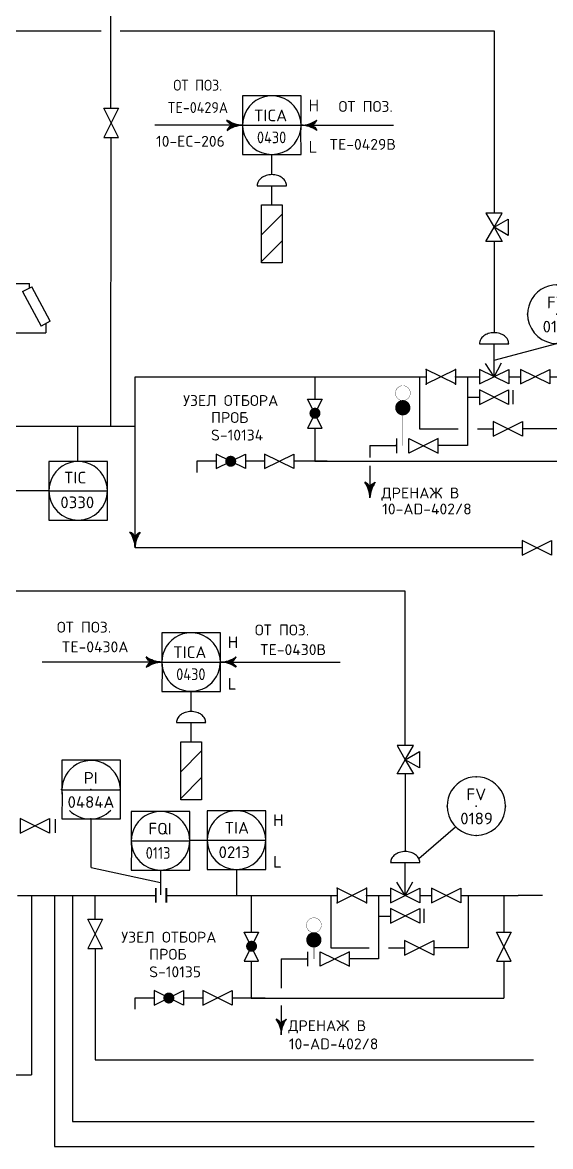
# Model space of a CAD drawing. Extents: x 78 to 490, y 181 to 404.
# Drawn here: x 352.19 to 358.5, y 194.76 to 208.19 of the extents above; entities that cross this region are included whole.
import ezdxf
from ezdxf.enums import TextEntityAlignment as Align

# ---------------------------------------------------------------- set-up
doc = ezdxf.new("R2010")
doc.units = 0
doc.linetypes.add('DASH', pattern=[0.15625, 0.09375, -0.0625])
doc.linetypes.add('SDASH', pattern=[0.09375, 0.046875, -0.046875])
doc.layers.get('0').update_dxf_attribs({"linetype": 'CONTINUOUS'})
for name, color, linetype in [('IN-ATTRIBS', 7, 'CONTINUOUS'), ('IN-INST-TAP', 7, 'CONTINUOUS'), ('IN-INSTRUMENT', 7, 'SDASH'), ('IN-MAJ-PROC', 7, 'CONTINUOUS'), ('IN-MIN-PROC', 7, 'CONTINUOUS'), ('IN-PNEUMATIC', 7, 'CONTINUOUS')]:
    doc.layers.add(name, color=color, linetype=linetype)
doc.styles.add('ATTRIBS', font='SIMPLEX', dxfattribs={"width": 0.8, "height": 0.125})
doc.styles.add('NARROW', font='simplex', dxfattribs={"width": 0.75, "height": 0.1})
doc.styles.add('S1', font='simplex.shx')
doc.styles.add('SIMPLEX', font='SIMPLEX.shx')

# ---------------------------------------------------------------- blocks, each defined once
blk = doc.blocks.new('BUBTEXT')
at = {"layer": 'IN-ATTRIBS'}
for p in [(0, 0.25), (-0.25, 0), (0, 0), (0.25, 0), (0, -0.25)]:
    blk.add_point(p, dxfattribs=at)
at = {"layer": 'IN-ATTRIBS', "flags": 1}
for tag, style, width, p in [('IDNUM', 'ATTRIBS', 0.8, (0.0087, 0.5838)), ('DWGNO', 'ATTRIBS', 0.8, (0.0029, 0.4474)), ('FILENO', 'ATTRIBS', 0.8, (-0.003, 0.3111)), ('LOC', 'ATTRIBS', 0.8, (-0.0799, -0.422)), ('SIG', 'ATTRIBS', 0.8, (-0.0872, -0.5633)), ('INSTALL', 'ATTRIBS', 0.8, (-0.0872, -0.6994)), ('SERV', 'ATTRIBS', 0.8, (-0.0834, -0.8376)), ('DATE', 'ATTRIBS', 0.8, (-0.0881, -0.9694)), ('DES', 'NARROW', 0.75, (-0.0866, -1.1017)), ('CSYS', 'NARROW', 0.75, (-0.0866, -1.2425))]:
    blk.add_attdef(tag, text='', height=0.1, dxfattribs=dict(at, style=style, width=width)).set_placement(p, align=Align.CENTER)
at = {"layer": 'IN-ATTRIBS', "style": 'ATTRIBS', "flags": 1}
blk.add_attdef('SYSCDI', text='', height=0.1, dxfattribs=at).set_placement((-0.3125, 0.3125), align=Align.RIGHT)
at = {"layer": 'IN-ATTRIBS', "style": 'S1'}
for tag, p in [('XT', (0.3241, 0.2568)), ('A1', (0.3233, 0.1153)), ('A2', (0.3233, -0.0347)), ('A3', (0.3233, -0.1847)), ('RES', (0.3233, -0.3422))]:
    blk.add_attdef(tag, p, '', height=0.1, dxfattribs=at)
at = {"layer": 'IN-ATTRIBS', "style": 'ATTRIBS'}
blk.add_attdef('SYSCDV', text='', height=0.1, dxfattribs=at).set_placement((-0.3125, 0.1411), align=Align.RIGHT)
at = {"layer": 'IN-ATTRIBS', "style": 'S1'}
for tag, p in [('INSTTYPE', (-0.0002, 0.0499)), ('TAGNUM', (0.0019, -0.1561)), ('MD', (0.4017, -0.5655)), ('SZ', (0.4017, -0.6963))]:
    blk.add_attdef(tag, text='', height=0.1, dxfattribs=at).set_placement(p, align=Align.CENTER)
blk = doc.blocks.new('PE2')
for points in [[(0, 0, 0.150368), (0.188, 0.062, 0.150368)], [(0.125, 0, 0.206864), (0.188, 0.062, 0.206864)], [(0.125, 0, -0.206864), (0.188, -0.062, -0.206864)]]:
    blk.add_lwpolyline(points, format="xyb")
blk.add_arc((-0.008, -0.336), 0.336, 54.4623, 88.6678)
for points in [[(0, 0), (0.125, 0), (0.04, 0.003), (0.141, 0.008)], [(0, 0), (0.125, 0), (0.04, -0.003), (0.141, -0.008)], [(0.04, 0.003), (0.141, 0.008), (0.079, 0.011), (0.156, 0.019)], [(0.079, 0.011), (0.156, 0.019), (0.117, 0.024), (0.169, 0.031)], [(0.117, 0.024), (0.169, 0.031), (0.154, 0.041), (0.179, 0.046)], [(0.154, 0.041), (0.179, 0.046), (0.188, 0.062)], [(0.04, -0.003), (0.141, -0.008), (0.079, -0.011), (0.156, -0.019)], [(0.079, -0.011), (0.156, -0.019), (0.117, -0.024), (0.169, -0.031)], [(0.117, -0.024), (0.169, -0.031), (0.154, -0.041), (0.179, -0.046)], [(0.154, -0.041), (0.179, -0.046), (0.188, -0.062)]]:
    blk.add_solid(points)
blk = doc.blocks.new('VALVTEXT')
at = {"layer": 'IN-ATTRIBS'}
for p in [(0, 0.0625), (0, 0), (0.25, 0.0625), (0.25, 0), (0, -0.0625), (0.25, -0.0625)]:
    blk.add_point(p, dxfattribs=at)
at = {"layer": 'IN-ATTRIBS', "style": 'S1', "flags": 1}
for tag, p in [('IDNUM', (0.125, 0.5625)), ('DWGNO', (0.125, 0.4375)), ('FILENO', (0.125, 0.3125))]:
    blk.add_attdef(tag, text='', height=0.1, dxfattribs=at).set_placement(p, align=Align.CENTER)
at = {"layer": 'IN-ATTRIBS', "style": 'S1'}
for tag, p in [('MODE', (0.125, 0.078125)), ('SIZE', (0.125, -0.1875))]:
    blk.add_attdef(tag, text='', height=0.1, dxfattribs=at).set_placement(p, align=Align.CENTER)

msp = doc.modelspace()

# ---------------------------------------------------------------- hatches: boundary and pattern name
h = msp.add_hatch()
h.set_pattern_fill('ANSI31', style=0)
h.set_pattern_definition([(45, (8.8365, 7.6173), (-2.245064, 2.245064), [])])
h.paths.add_polyline_path([(355.047, 206.012), (355.296, 206.012), (355.296, 205.32), (355.047, 205.32)])
h = msp.add_hatch()
h.set_pattern_fill('_U', scale=0.5, angle=45, style=0, pattern_type=0)
h.set_pattern_definition([(45, (8.83655, 7.6173), (-0.3535534, 0.3535534), [])])
h.paths.add_polyline_path([(355.296, 206.012), (355.047, 206.012), (355.047, 205.32), (355.296, 205.32)])
h = msp.add_hatch()
h.set_pattern_fill('ANSI31', style=0)
h.set_pattern_definition([(45, (7.8707, 1.2008), (-2.245064, 2.245064), [])])
h.paths.add_polyline_path([(354.081, 199.595), (354.33, 199.595), (354.33, 198.903), (354.081, 198.903)])
h = msp.add_hatch()
h.set_pattern_fill('_U', scale=0.5, angle=45, style=0, pattern_type=0)
h.set_pattern_definition([(45, (7.8707, 1.2008), (-0.3535534, 0.3535534), [])])
h.paths.add_polyline_path([(354.33, 199.595), (354.081, 199.595), (354.081, 198.903), (354.33, 198.903)])

# ---------------------------------------------------------------- linework, layer by layer
at = {"color": 3, "linetype": 'Continuous'}
for p, q in [((353.246, 207.168), (353.246, 208.301)), ((353.246, 203.366), (353.249, 206.818)), ((352.091, 205.074), (352.274, 205.074)), ((352.274, 205.022), (352.274, 205.074)), ((351.909, 204.482), (352.466, 204.482)), ((352.466, 204.593), (352.466, 204.482)), ((353.535, 201.914), (353.535, 203.959)), ((353.535, 203.959), (357.017, 203.959)), ((357.367, 203.959), (357.654, 203.959)), ((358.004, 203.959), (358.145, 203.959)), ((358.495, 203.959), (359.816, 203.959)), ((351.85, 203.366), (353.535, 203.366)), ((358.165, 201.914), (353.535, 201.914)), ((352.127, 197.758), (353.442, 197.758)), ((352.57, 197.758), (353.784, 197.758)), ((353.909, 197.758), (355.403, 197.758)), ((355.321, 197.758), (355.954, 197.758)), ((356.304, 197.758), (356.592, 197.758)), ((356.942, 197.758), (357.082, 197.758)), ((357.432, 197.758), (358.117, 197.758)), ((358.408, 197.758), (358.117, 197.758))]:
    msp.add_line(p, q, dxfattribs=at)
at = {"color": 7}
for p, q in [((346.868, 208.092), (353.128, 208.092)), ((353.355, 208.092), (357.829, 208.092)), ((355.171, 206.374), (355.171, 206.615)), ((355.171, 206.012), (355.171, 206.242)), ((357.829, 203.959), (357.728, 204.117)), ((357.829, 203.959), (357.92, 204.124)), ((355.684, 203.959), (355.684, 203.692)), ((355.684, 203.342), (355.684, 202.948)), ((354.273, 202.948), (354.273, 202.814)), ((355.684, 202.948), (359.02, 202.948)), ((356.767, 199.551), (356.767, 201.395)), ((354.205, 199.957), (354.205, 200.198)), ((354.205, 199.595), (354.205, 199.826)), ((352.659, 199.021), (353.359, 199.021)), ((353.009, 198.092), (353.84, 197.914)), ((356.767, 197.758), (356.666, 197.917)), ((356.767, 197.758), (356.857, 197.923)), ((354.925, 197.758), (354.925, 197.322)), ((357.947, 197.758), (357.947, 197.322)), ((354.925, 196.972), (354.925, 196.533)), ((357.947, 196.972), (357.947, 196.533)), ((353.533, 196.533), (353.533, 196.399)), ((354.925, 196.533), (357.947, 196.533)), ((352.078, 195.613), (352.295, 195.613))]:
    msp.add_line(p, q, dxfattribs=at)
at = {"linetype": 'Continuous'}
for p, q in [((354.822, 206.965), (353.772, 206.965)), ((354.821, 206.965), (355.521, 206.965)), ((355.521, 206.965), (356.628, 206.965)), ((352.845, 203.366), (352.845, 202.945)), ((356.665, 203.135), (356.652, 203.135)), ((352.504, 202.595), (348.706, 202.595)), ((352.504, 202.595), (353.204, 202.595)), ((353.856, 200.548), (352.422, 200.548)), ((353.855, 200.548), (354.555, 200.548)), ((354.555, 200.548), (355.988, 200.548)), ((353.49, 198.412), (354.19, 198.412)), ((354.19, 198.421), (355.098, 198.421)), ((353.84, 198.062), (353.84, 197.766)), ((352.295, 197.758), (352.295, 195.613)), ((355.602, 197), (355.59, 197))]:
    msp.add_line(p, q, dxfattribs=at)
at = {"color": 2}
for p, q in [((354.996, 206.242), (355.346, 206.242)), ((357.654, 204.353), (358.004, 204.353)), ((357.829, 203.959), (357.829, 204.353)), ((358.145, 204.047), (358.145, 203.872)), ((358.495, 203.872), (358.145, 204.047)), ((358.145, 203.872), (358.495, 204.047)), ((358.495, 204.047), (358.495, 203.872)), ((358.003, 203.628), (357.653, 203.803)), ((357.653, 203.803), (357.653, 203.628)), ((357.653, 203.628), (358.003, 203.803)), ((358.003, 203.803), (358.003, 203.628)), ((357.511, 203.713), (357.653, 203.713)), ((358.057, 203.631), (358.057, 203.799)), ((356.665, 203.047), (356.665, 203.222)), ((354.03, 199.826), (354.38, 199.826)), ((352.585, 198.508), (352.585, 198.671)), ((356.592, 198.152), (356.942, 198.152)), ((356.767, 197.758), (356.767, 198.152)), ((357.432, 197.671), (357.082, 197.846)), ((357.082, 197.671), (357.432, 197.846)), ((357.082, 197.846), (357.082, 197.671)), ((357.432, 197.846), (357.432, 197.671)), ((356.448, 197.512), (356.59, 197.512)), ((356.59, 197.427), (356.94, 197.602)), ((356.94, 197.427), (356.59, 197.602)), ((356.59, 197.602), (356.59, 197.427)), ((356.94, 197.602), (356.94, 197.427)), ((356.994, 197.431), (356.994, 197.599)), ((355.602, 196.912), (355.602, 197.087))]:
    msp.add_line(p, q, dxfattribs=at)
at = {"color": 6}
for p, q in [((352.188, 204.976), (352.299, 205.035)), ((352.521, 204.623), (352.299, 205.035)), ((352.188, 204.976), (352.411, 204.563)), ((352.521, 204.623), (352.411, 204.563))]:
    msp.add_line(p, q, dxfattribs=at)
at = {"color": 5, "linetype": 'Continuous'}
for p, q in [((356.938, 203.959), (356.938, 203.334)), ((357.511, 203.959), (357.511, 203.266)), ((356.938, 203.334), (357.4, 203.334)), ((357.511, 203.266), (357.511, 203.135)), ((357.631, 203.334), (357.82, 203.334)), ((358.583, 203.334), (358.17, 203.334)), ((356.345, 203.135), (356.345, 202.994)), ((356.345, 203.135), (356.658, 203.135)), ((357.511, 203.135), (357.161, 203.135)), ((356.345, 202.892), (356.345, 202.51)), ((353.058, 197.476), (353.058, 197.758)), ((355.875, 197.758), (355.875, 197.133)), ((356.448, 197.758), (356.448, 197.065)), ((357.52, 197.758), (357.52, 197.133)), ((353.058, 197.126), (353.058, 195.795)), ((355.875, 197.133), (356.337, 197.133)), ((356.448, 197.13), (356.448, 197)), ((356.568, 197.133), (356.757, 197.133)), ((357.52, 197.133), (357.107, 197.133)), ((355.283, 197), (355.595, 197)), ((355.283, 197), (355.283, 196.652)), ((356.448, 197), (356.099, 197)), ((355.283, 196.444), (355.283, 196.092)), ((353.058, 195.795), (358.302, 195.795))]:
    msp.add_line(p, q, dxfattribs=at)
at = {"color": 7, "linetype": 'Continuous'}
for p, q in [((354.504, 202.948), (354.273, 202.948)), ((355.085, 202.948), (354.854, 202.948)), ((355.832, 202.948), (355.435, 202.948)), ((353.764, 196.533), (353.533, 196.533)), ((354.345, 196.533), (354.114, 196.533)), ((355.092, 196.533), (354.695, 196.533))]:
    msp.add_line(p, q, dxfattribs=at)
at = {"color": 5}
for p, q in [((352.57, 197.758), (352.57, 194.758)), ((352.785, 197.758), (352.785, 195.058)), ((352.785, 195.058), (358.307, 195.058)), ((352.57, 194.758), (358.307, 194.758))]:
    msp.add_line(p, q, dxfattribs=at)
for points in [[(355.521, 206.911), (355.521, 207.315), (354.821, 207.315), (354.821, 206.911)], [(354.821, 206.911), (354.821, 206.615), (355.521, 206.615), (355.517, 206.911)], [(353.204, 202.541), (353.204, 202.945), (352.504, 202.945), (352.504, 202.541)], [(352.504, 202.541), (352.504, 202.245), (353.204, 202.245), (353.204, 202.541)], [(354.555, 200.494), (354.555, 200.898), (353.855, 200.898), (353.855, 200.494)], [(353.86, 200.494), (353.855, 200.198), (354.555, 200.198), (354.555, 200.494)], [(353.359, 198.97), (353.359, 199.374), (352.659, 199.374), (352.659, 198.97)], [(352.663, 198.97), (352.659, 198.674), (353.359, 198.674), (353.359, 198.97)], [(354.19, 198.358), (354.19, 198.762), (353.49, 198.762), (353.49, 198.358)], [(355.098, 198.367), (355.098, 198.771), (354.398, 198.771), (354.398, 198.367)], [(353.494, 198.358), (353.49, 198.062), (354.19, 198.062), (354.19, 198.358)], [(354.398, 198.367), (354.398, 198.071), (355.098, 198.071), (355.098, 198.367)]]:
    msp.add_lwpolyline(points)
at = {"color": 2}
for points in [[(353.338, 206.818), (353.163, 207.168), (353.338, 207.168), (353.163, 206.818)], [(357.017, 203.872), (357.367, 204.047), (357.367, 203.872), (357.017, 204.047)], [(357.654, 203.872), (358.004, 204.047), (358.004, 203.872), (357.654, 204.047)], [(355.771, 203.342), (355.596, 203.692), (355.771, 203.692), (355.596, 203.342)], [(357.82, 203.247), (358.17, 203.422), (358.17, 203.247), (357.82, 203.422)], [(356.811, 203.222), (357.161, 203.047), (357.161, 203.222), (356.811, 203.047)], [(354.504, 202.86), (354.854, 203.035), (354.854, 202.86), (354.504, 203.035)], [(355.085, 202.86), (355.435, 203.035), (355.435, 202.86), (355.085, 203.035)], [(358.165, 201.827), (358.515, 202.002), (358.515, 201.827), (358.165, 202.002)], [(352.162, 198.504), (352.512, 198.679), (352.512, 198.504), (352.162, 198.679)], [(355.954, 197.671), (356.304, 197.846), (356.304, 197.671), (355.954, 197.846)], [(356.592, 197.671), (356.942, 197.846), (356.942, 197.671), (356.592, 197.846)], [(353.146, 197.126), (352.971, 197.476), (353.146, 197.476), (352.971, 197.126)], [(355.013, 196.972), (354.838, 197.322), (355.013, 197.322), (354.838, 196.972)], [(356.757, 197.046), (357.107, 197.221), (357.107, 197.046), (356.757, 197.221)], [(358.034, 196.972), (357.859, 197.322), (358.034, 197.322), (357.859, 196.972)], [(355.749, 197.087), (356.099, 196.912), (356.099, 197.087), (355.749, 196.912)], [(353.764, 196.446), (354.114, 196.621), (354.114, 196.446), (353.764, 196.621)], [(354.345, 196.446), (354.695, 196.621), (354.695, 196.446), (354.345, 196.621)]]:
    msp.add_lwpolyline(points, close=True, dxfattribs=at)
for points in [[(355.346, 206.242, 0.126822), (355.334, 206.29, 0.10607), (355.295, 206.335, 0.085783), (355.24, 206.363, 0.075445), (355.171, 206.374, 0.075445), (355.102, 206.363, 0.085783), (355.048, 206.335, 0.10607), (355.009, 206.29, 0.126822), (354.996, 206.242)], [(358.004, 204.353, 0.126822), (357.992, 204.401, 0.10607), (357.953, 204.446, 0.085783), (357.898, 204.474, 0.075445), (357.829, 204.484, 0.075445), (357.76, 204.474, 0.085783), (357.706, 204.446, 0.10607), (357.667, 204.401, 0.126822), (357.654, 204.353)], [(354.38, 199.826, 0.126822), (354.368, 199.874, 0.10607), (354.329, 199.919, 0.085783), (354.274, 199.947, 0.075445), (354.205, 199.957, 0.075445), (354.136, 199.947, 0.085783), (354.082, 199.919, 0.10607), (354.043, 199.874, 0.126822), (354.03, 199.826)], [(356.942, 198.152, 0.126822), (356.929, 198.2, 0.10607), (356.891, 198.245, 0.085783), (356.836, 198.273, 0.075445), (356.767, 198.283, 0.075445), (356.698, 198.273, 0.085783), (356.643, 198.245, 0.10607), (356.604, 198.2, 0.126822), (356.592, 198.152)]]:
    msp.add_lwpolyline(points, format="xyb", dxfattribs=at)
at = {"color": 7}
for points in [[(355.047, 206.012), (355.296, 206.012), (355.296, 205.32), (355.047, 205.32)], [(357.829, 205.745), (357.927, 205.914), (357.731, 205.914)], [(357.829, 205.745), (357.999, 205.843), (357.999, 205.647)], [(357.829, 205.745), (357.927, 205.575), (357.731, 205.575)], [(354.081, 199.595), (354.33, 199.595), (354.33, 198.903), (354.081, 198.903)], [(356.767, 199.381), (356.865, 199.551), (356.669, 199.551)], [(356.767, 199.381), (356.865, 199.211), (356.669, 199.211)], [(356.767, 199.381), (356.936, 199.479), (356.936, 199.283)]]:
    msp.add_lwpolyline(points, close=True, dxfattribs=at)
at = {"color": 2}
for points, const_width in [([(356.827, 203.763, 1), (356.649, 203.763, 1)], 0.0035), ([(356.827, 203.763, 1), (356.649, 203.763, 1)], 0.0035), ([(356.827, 203.763, 1), (356.649, 203.763, 1)], 0.0035), ([(356.827, 203.763, 1), (356.649, 203.763, 1)], 0.0035), ([(356.783, 203.588, 1), (356.692, 203.588, 1)], 0.091), ([(356.783, 203.588, 1), (356.692, 203.588, 1)], 0.091), ([(356.783, 203.588, 1), (356.692, 203.588, 1)], 0.091), ([(356.783, 203.588, 1), (356.692, 203.588, 1)], 0.091), ([(355.654, 203.522, 1), (355.72, 203.522, 1)], 0.0656), ([(354.646, 202.948, 1), (354.712, 202.948, 1)], 0.0656), ([(355.763, 197.403, 1), (355.585, 197.403, 1)], 0.0035), ([(355.763, 197.403, 1), (355.585, 197.403, 1)], 0.0035), ([(355.763, 197.403, 1), (355.585, 197.403, 1)], 0.0035), ([(355.763, 197.403, 1), (355.585, 197.403, 1)], 0.0035), ([(355.719, 197.228, 1), (355.628, 197.228, 1)], 0.091), ([(355.719, 197.228, 1), (355.628, 197.228, 1)], 0.091), ([(355.719, 197.228, 1), (355.628, 197.228, 1)], 0.091), ([(355.719, 197.228, 1), (355.628, 197.228, 1)], 0.091), ([(354.896, 197.152, 1), (354.961, 197.152, 1)], 0.0656), ([(353.906, 196.533, 1), (353.972, 196.533, 1)], 0.0656)]:
    msp.add_lwpolyline(points, format="xyb", close=True, dxfattribs=dict(at, const_width=const_width))
for points, const_width in [([(356.738, 203.5), (356.738, 203.135)], 0.007), ([(353.784, 197.846), (353.784, 197.671)], 0.021), ([(353.909, 197.846), (353.909, 197.671)], 0.021), ([(355.675, 197.182), (355.675, 197)], 0.007)]:
    msp.add_lwpolyline(points, dxfattribs=dict(at, const_width=const_width))
for centre, radius, start, end in [((355.171, 206.965), 0.35, 351.1529, 188.8471), ((355.171, 206.965), 0.35, 188.8471, 351.1529), ((358.58, 204.706), 0.35, 351.1529, 188.8471), ((358.58, 204.706), 0.35, 188.8471, 351.1529), ((352.854, 202.595), 0.35, 351.1529, 188.8471), ((352.854, 202.595), 0.35, 180, 360), ((354.205, 200.548), 0.35, 351.1529, 188.8471), ((354.205, 200.548), 0.349, 179.9086, 0.0914), ((353.009, 199.021), 0.35, 4.3924, 188.4257), ((357.617, 198.827), 0.35, 351.1529, 188.8471), ((352.997, 199.024), 0.35, 225.0975, 315.0208), ((353.84, 198.412), 0.35, 351.1529, 188.8471), ((354.748, 198.421), 0.35, 351.1529, 188.8471), ((357.617, 198.827), 0.35, 188.8471, 351.1529), ((353.84, 198.412), 0.35, 180, 0), ((354.748, 198.421), 0.35, 180, 0)]:
    msp.add_arc(centre, radius, start, end)
at = {"layer": 'IN-INST-TAP'}
msp.add_line((354.748, 198.071), (354.748, 197.758), dxfattribs=at)
at = {"layer": 'IN-MAJ-PROC'}
for p, q in [((357.829, 204.156), (358.58, 204.356)), ((352.392, 203.366), (352.491, 203.366)), ((356.767, 201.395), (351.85, 201.395)), ((356.929, 198.2), (357.369, 198.58))]:
    msp.add_line(p, q, dxfattribs=at)
at = {"layer": 'IN-MIN-PROC'}
msp.add_line((353.009, 198.092), (353.009, 198.674), dxfattribs=at)
at = {"layer": 'IN-PNEUMATIC'}
for p, q in [((357.829, 208.092), (357.829, 205.914)), ((357.829, 205.575), (357.829, 204.484)), ((356.767, 199.211), (356.767, 198.283))]:
    msp.add_line(p, q, dxfattribs=at)

# ---------------------------------------------------------------- block references
at = {"color": 5, "linetype": 'Continuous', "rotation": 90}
msp.add_blockref('PE2', (356.345, 202.51), dxfattribs=at)
at = {"color": 3, "linetype": 'Continuous', "rotation": 90}
msp.add_blockref('PE2', (353.535, 201.914), dxfattribs=at)
at = {"color": 5, "linetype": 'Continuous', "xscale": -1, "rotation": 270}
msp.add_blockref('PE2', (355.283, 196.092), dxfattribs=at)
at = {"layer": 'IN-INSTRUMENT', "xscale": 1.4, "yscale": 1.4, "zscale": 1.4}
for p, values in [((358.58, 204.706), {'INSTTYPE': 'FV', 'TAGNUM': '0112'}), ((353.005, 199.024), {'INSTTYPE': 'PI', 'TAGNUM': '0484A'}), ((357.617, 198.827), {'INSTTYPE': 'FV', 'TAGNUM': '0189'})]:
    msp.add_blockref('BUBTEXT', p, dxfattribs=at).add_auto_attribs(values)
at = {"layer": 'IN-MAJ-PROC', "xscale": -1}
for p in [(354.822, 206.965), (353.856, 200.548)]:
    msp.add_blockref('PE2', p, dxfattribs=at)
at = {"layer": 'IN-MAJ-PROC'}
for p in [(355.521, 206.965), (354.555, 200.548)]:
    msp.add_blockref('PE2', p, dxfattribs=at)
at = {"layer": 'IN-MAJ-PROC', "xscale": 1.4, "yscale": 1.4, "zscale": 1.4}
for p in [(357.017, 203.959), (355.954, 197.758)]:
    msp.add_blockref('VALVTEXT', p, dxfattribs=at)

# ---------------------------------------------------------------- texts
at = {"color": 1, "linetype": 'Continuous', "style": 'SIMPLEX', "width": 0.9}
for s, p in [('ОТ ПОЗ.', (354.285, 207.378)), ('TE-0429A', (354.285, 207.111))]:
    msp.add_text(s, height=0.13, dxfattribs=at).set_placement(p, align=Align.CENTER)
at = {"color": 1, "linetype": 'Continuous', "style": 'SIMPLEX'}
for s, p in [('ОТ ПОЗ.', (356.293, 207.124)), ('10-EC-206', (354.197, 206.708)), ('TE-0429B', (356.257, 206.671)), ('ОТ ПОЗ.', (352.924, 200.9)), ('ОТ ПОЗ.', (355.292, 200.867)), ('TE-0430A', (353.056, 200.665)), ('TE-0430B', (355.424, 200.632))]:
    msp.add_text(s, height=0.13, dxfattribs=at).set_placement(p, align=Align.CENTER)
for s, p in [('УЗЕЛ ОТБОРА', (354.11, 203.609)), ('ПРОБ', (354.443, 203.406)), ('S-10134', (354.443, 203.196)), ('ДРЕНАЖ В', (356.482, 202.504)), ('10-AD-402/8', (356.491, 202.313)), ('УЗЕЛ ОТБОРА', (353.37, 197.195)), ('ПРОБ', (353.703, 196.991)), ('S-10135', (353.703, 196.781)), ('ДРЕНАЖ В', (355.367, 196.137)), ('10-AD-402/8', (355.375, 195.92))]:
    msp.add_text(s, height=0.13, dxfattribs=at).set_placement(p)
at = {"linetype": 'Continuous', "style": 'S1'}
msp.add_text('TIC', height=0.14, dxfattribs=at).set_placement((352.684, 202.683))
at = {"linetype": 'DASH', "style": 'S1'}
msp.add_text('0330', height=0.14, dxfattribs=at).set_placement((352.641, 202.387))
at = {"layer": 'IN-INSTRUMENT', "style": 'SIMPLEX'}
for s, p in [('H', (355.61, 207.131)), ('TICA', (354.956, 207.012)), ('L', (355.61, 206.636)), ('H', (354.644, 200.715)), ('TICA', (353.99, 200.596)), ('L', (354.644, 200.219)), ('H', (355.186, 198.588)), ('FQI', (353.695, 198.487)), ('TIA', (354.605, 198.498)), ('0213', (354.534, 198.206)), ('L', (355.186, 198.092))]:
    msp.add_text(s, height=0.14, dxfattribs=at).set_placement(p)
at = {"layer": 'IN-INSTRUMENT', "style": 'SIMPLEX', "width": 0.85}
for s, p in [('0430', (354.993, 206.749)), ('0430', (354.027, 200.333)), ('0113', (353.662, 198.197))]:
    msp.add_text(s, height=0.14, dxfattribs=at).set_placement(p)

doc.saveas('drawing.dxf')
